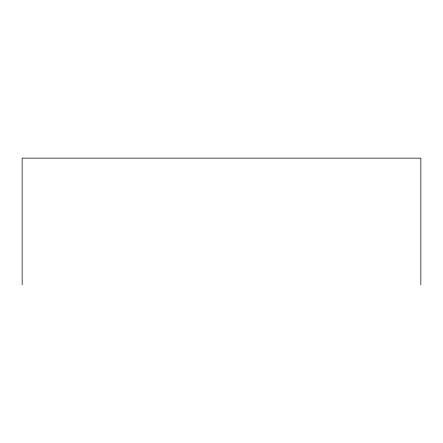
<?xml version="1.0" encoding="UTF-8"?>
<svg xmlns="http://www.w3.org/2000/svg" width="443" height="443" viewBox="0 0 443 443"><rect width="100%" height="100%" fill="white"/><g stroke="black" fill="none" stroke-linecap="round" stroke-linejoin="round"><path stroke-width="0.66" d="M420.85 284.86L420.85 158.14L22.15 158.14L22.15 284.86"/></g></svg>
